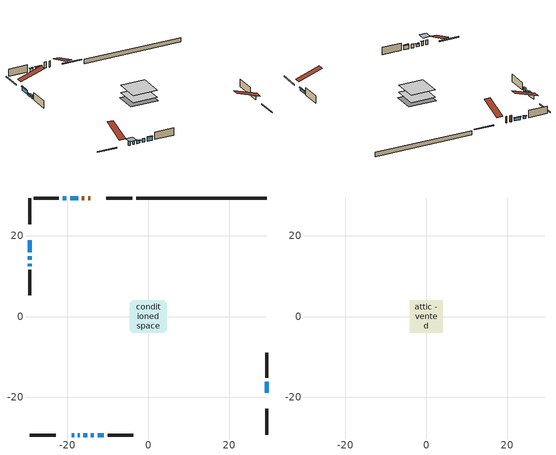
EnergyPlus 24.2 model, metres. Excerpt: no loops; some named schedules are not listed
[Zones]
conditioned space
 floor adiabatic (AdiabaticFloorConstruction): -4.06,-4.06 -4.06,4.06 4.06,4.06 4.06,-4.06 z0.39
 floor foundation (Slab1 construction): -4.57,-3.5 -4.57,3.5 4.57,3.5 4.57,-3.5 z-1.04
 wall outside (RimJoist1 construction): -3.96,29.28 -10.43,29.28 / -29.28,-29.28 -22.81,-29.28 / -29.28,29.28 -29.28,22.81 / 29.28,-29.28 29.28,-22.81 z0.39:0.69
 wall outside (AdiabaticWallConstruction 1): -14.37,29.28 -14.83,29.28 / -15.76,29.28 -16.4,29.28 z0.39:2.42
 wall outside (AdiabaticWallConstruction): -18.87,-29.28 -18.33,-29.28 z0.39:1.92; -17.4,-29.28 -16.94,-29.28 / -29.28,18.87 -29.28,15.82 / -12.48,-29.28 -10.96,-29.28 z0.39:1.71; -29.28,14.89 -29.28,13.97 z0.39:1.21; -17.32,29.28 -19.31,29.28 / -29.28,13.05 -29.28,12.44 / -20.24,29.28 -21.15,29.28 / 29.28,-18.87 29.28,-16.12 / -16.02,-29.28 -15.1,-29.28 z0.39:1.31; -14.17,-29.28 -13.41,-29.28 z0.39:1.61
 wall outside (Wall1 construction): -22.08,29.28 -28.35,29.28 / -10.03,-29.28 -3.76,-29.28 / -29.28,11.51 -29.28,5.24 / 29.28,-15.19 29.28,-8.92 z0.39:2.83
 wall foundation (FoundationWall1 construction): 29.28,29.28 -3.03,29.28 z-1.04:0.39
 window (WindowConstruction 9): -18.87,-29.28 -18.33,-29.28 z0.39:1.91
 window (WindowConstruction 4): -17.4,-29.28 -16.95,-29.28 z0.39:1.71
 window (WindowConstruction 5): -29.28,18.87 -29.28,15.82 z0.39:1.71
 window (WindowConstruction 6): -29.28,14.89 -29.28,13.98 z0.39:1.2
 window (WindowConstruction 7): -17.33,29.28 -19.31,29.28 z0.39:1.3
 window (WindowConstruction 10): -29.28,13.05 -29.28,12.44 z0.39:1.3
 window (WindowConstruction 8): -20.24,29.28 -21.15,29.28 z0.39:1.3
 window (WindowConstruction): 29.28,-18.87 29.28,-16.12 z0.39:1.3
 window (WindowConstruction 1): -16.02,-29.28 -15.1,-29.28 z0.39:1.3
 window (WindowConstruction 2): -14.17,-29.28 -13.41,-29.28 z0.39:1.61
 window (WindowConstruction 3): -12.48,-29.28 -10.96,-29.28 z0.39:1.71
 door (Door): -14.37,29.28 -14.83,29.28 z0.39:2.42
 door (Door 1): -15.76,29.28 -16.4,29.28 z0.39:2.42
 ceiling adiabatic (AdiabaticFloorConstruction): 4.06,-4.06 4.06,4.06 -4.06,4.06 -4.06,-4.06 z0.39
attic - vented
 floor to conditioned space (Floor1 construction Reversed): -4.06,-4.06 -4.06,4.06 4.06,4.06 4.06,-4.06 z2.83
 roof outside (Roof1 construction): -13.44,29.28,2.83 -13.44,21.38,5.46 -11.36,21.38,5.46 -11.36,29.28,2.83; -19.79,-29.28,2.83 -19.79,-21.38,5.46 -21.88,-21.38,5.46 -21.88,-29.28,2.83; -29.28,19.79,2.83 -21.38,19.79,5.46 -21.38,21.88,5.46 -29.28,21.88,2.83; 29.28,-19.79,2.83 21.38,-19.79,5.46 21.38,-21.88,5.46 29.28,-21.88,2.83
shading: -17.42,-29.28 -19.78,-29.28 -19.78,-31.73 -17.42,-31.73 z2.83; -16.83,-29.28 -17.52,-29.28 -17.52,-29.58 -16.83,-29.58 z1.83; -29.28,15.7 -29.28,18.98 -29.58,18.98 -29.58,15.7 z1.83; -29.28,13.86 -29.28,15.01 -29.58,15.01 -29.58,13.86 z1.32; -19.43,29.28 -17.21,29.28 -17.21,29.58 -19.43,29.58 z1.42; -29.28,12.14 -29.28,13.35 -29.58,13.35 -29.58,12.14 z1.6; -21.27,29.28 -20.12,29.28 -20.12,29.58 -21.27,29.58 z1.42; 29.28,-16 29.28,-18.98 29.58,-18.98 29.58,-16 z1.42; -14.98,-29.28 -16.14,-29.28 -16.14,-29.58 -14.98,-29.58 z1.42; -10.84,-29.28 -12.6,-29.28 -12.6,-29.58 -10.84,-29.58 z1.83
[Building]
Building 1: Terrain=Suburbs
[Site:Location]
London AP_ON: Latitude {deg}=43.03; Longitude {deg}=-81.15; Time Zone {hr}=-5; Elevation {m}=278; Keep Site Location Information=Yes
[Site:GroundTemperature:Shallow]
3.98693, 1.93205, 1.76749, 2.74264, 6.6573, 10.5537, 13.9317, 16.0716, 16.2534, 14.513, 11.2211, 7.44421
[Site:WaterMainsTemperature]
Calculation Method=Schedule; Temperature Schedule=mains temperature schedule
[Material] Roughness=Rough; Thermal Absorptance=0.9
Name | Thickness {m} | Conductivity {W/m-K} | Density {kg/m3} | Specific Heat {J/kg-K} | Solar Absorptance | Visible Absorptance
asphalt or fiberglass shingles | 0.00635 | 0.162714 | 1121.4 | 1465.45 | 0.4 | 0.4
ceiling stud and cavity | 0.1397 | 0.0798965 | 65.682 | 1177.47 | 0.7 | 0.7
concrete 4.0 in. | 0.1016 | 1.803125 | 2242.8 | 837.4 | 0.7 | 0.7
concrete 8.0 in. | 0.2032 | 1.803125 | 2242.8 | 837.4 | 0.7 | 0.7
door material | 0.04445 | 0.053851 | 512.64 | 1214.23 | 0.7 | 0.7
door material 1 | 0.04445 | 0.188738 | 512.64 | 1214.23 | 0.7 | 0.7
floor covering | 0.0127 | 0.0433444 | 54.468 | 1339.84 | 0.6 | 0.6
floor rigid ins; wall rigid ins | 0.512978 | 0.029427 | 32.04 | 1214.23 | 0.7 | 0.7
floor stud and cavity | 0.1397 | 1.75129 | 37.0049 | 1207.88 | 0.7 | 0.7
furniture material conditioned space 1 | 0.1524 | 0.115458 | 640.8 | 1214.23 | 0.6 | 0.6
gypsum board | 0.0127 | 0.160291 | 801 | 837.4 | 0.6 | 0.6
osb sheathing 0.5 in. | 0.0127 | 0.115458 | 512.64 | 1214.23 | 0.7 | 0.7
osb sheathing 0.75 in. | 0.01905 | 0.115458 | 512.64 | 1214.23 | 0.7 | 0.7
rim joist stud and cavity | 0.0508 | 0.126838 | 50.32683 | 1063.81 | 0.6 | 0.6
wall stud and cavity | 0.1397 | 0.105785 | 139.0536 | 1170.24 | 0.7 | 0.7
wall stud and cavity 1 | 0.0889 | 0.380278 | 52.3479 | 1209.89 | 0.7 | 0.7
wall stud and cavity 2 | 0.0889 | 0.391764 | 83.0341 | 1211.67 | 0.7 | 0.7
wood siding | 0.0254 | 0.102417 | 544.68 | 1172.36 | 0.4 | 0.4
wood siding 1; wood siding 2; wood siding 3 | 0.0254 | 0.102417 | 544.68 | 1172.36 | 0.7 | 0.7
[WindowMaterial:SimpleGlazingSystem]
Name | U-Factor {W/m2-K} | Solar Heat Gain Coefficient
WindowMaterial | 3.02581 | 0.51
WindowMaterial 1 | 5.30439 | 0.67
WindowMaterial 2 | 2.99912 | 0.53
WindowMaterial 3 | 3.03773 | 0.46
WindowMaterial 4 | 3.029213 | 0.5
WindowMaterial 5 | 3.03546 | 0.47
WindowMaterial 6 | 3.01559 | 0.62
WindowMaterial 7 | 5.37025 | 0.69
[Construction]
AdiabaticFloorConstruction: floor stud and cavity, floor rigid ins, osb sheathing 0.75 in., floor covering
AdiabaticWallConstruction: wood siding 2, wall rigid ins, wall stud and cavity 1, gypsum board
AdiabaticWallConstruction 1: wood siding 3, wall rigid ins, wall stud and cavity 1, gypsum board
Door: door material
Door 1: door material 1
Floor1 construction Reversed: gypsum board, ceiling stud and cavity
FoundationWall1 construction: concrete 8.0 in.
furniture construction conditioned space 1: furniture material conditioned space 1
PartitionWallConstruction: gypsum board, wall stud and cavity 2, gypsum board
RimJoist1 construction: wood siding 1, rim joist stud and cavity
Roof1 construction: asphalt or fiberglass shingles
Slab1 construction: concrete 4.0 in.
Wall1 construction: wood siding, osb sheathing 0.5 in., wall stud and cavity, gypsum board
WindowConstruction; WindowConstruction 1; WindowConstruction 8: WindowMaterial
WindowConstruction 10: WindowMaterial 7
WindowConstruction 2: WindowMaterial 1
WindowConstruction 3; WindowConstruction 5: WindowMaterial 2
WindowConstruction 4: WindowMaterial 3
WindowConstruction 6: WindowMaterial 4
WindowConstruction 7: WindowMaterial 5
WindowConstruction 9: WindowMaterial 6
[Zone] Multiplier=1; Part of Total Floor Area=Yes
Name | Volume {m3}
attic - vented | 28.1312
conditioned space | 266.3
[Space]
Name | Zone | Volume {m3}
attic - vented 1 | attic - vented | 28.1312
conditioned space 1 | conditioned space | 266.3
[ZoneInfiltration:EffectiveLeakageArea]
infil attic - vented 1: Zone or Space=attic - vented 1; Schedule=Always On Discrete; Effective Air Leakage Area {cm2}=2871.27; Stack Coefficient=0.000183137; Wind Coefficient=9.14341e-06
[ZoneMixing]
whole house fan mix: Zone or Space=attic - vented; Schedule=Always On Continuous; Design Flow Rate Calculation Method=Flow/Zone; Design Flow Rate {m3/s}=0; Source Zone or Space=conditioned space
[SurfaceProperty:ExposedFoundationPerimeter]
Slab1: Exposed Perimeter Calculation Method=TotalExposedPerimeter; Total Exposed Perimeter {m}=32.31
[InternalMass] Zone or ZoneList=conditioned space; Space or SpaceList=conditioned space 1
Name | Construction | Surface Area {m2}
furniture mass conditioned space 1 | furniture construction conditioned space 1 | 51.9603
partition wall mass | PartitionWallConstruction | 129.901
[Lights]
interior lighting: Zone or ZoneList or Space or SpaceList=conditioned space 1; Schedule=interior lighting schedule; Design Level Calculation Method=LightingLevel; Lighting Level {W}=343.2; Return Air Fraction=0; Fraction Radiant=0.6; Fraction Visible=0.2; Fraction Replaceable=1
[People]
occupants: Zone or ZoneList or Space or SpaceList=conditioned space 1; Number of People Schedule=occupants schedule; Number of People Calculation Method=People; Number of People=3; Fraction Radiant=0.314171; Sensible Heat Fraction=0.56303; Activity Level Schedule=occupants activity schedule; Carbon Dioxide Generation Rate {m3/s-W}=0; Enable ASHRAE 55 Comfort Warnings=No; Mean Radiant Temperature Calculation Type=EnclosureAveraged
[ElectricEquipment] Zone or ZoneList or Space or SpaceList=conditioned space 1; Design Level Calculation Method=EquipmentLevel
Name | Schedule | Design Level {W} | Fraction Latent | Fraction Radiant | Fraction Lost
clothes dryer | clothes dryer schedule | 140.772 | 0.015 | 0.081 | 0.85
clothes washer | clothes washer schedule | 32.1985 | 0.03 | 0.162 | 0.7
cooking range | cooking range schedule | 215.147 | 0.08 | 0.432 | 0.2
dishwasher | dishwasher schedule | 66.8632 | 0.3 | 0.18 | 0.4
fridge | fridge schedule | 72.9452 | 0 | 0.6 | 0
mech vent house fan | mech vent house fan schedule | 0 | 0 | 0 | 1
mech vent house fan cfis | mech vent house fan cfis schedule | 0 | 0 | 0 | 0
misc plug loads | misc plug loads schedule | 494.7 | 0.045 | 0.513 | 0.1
whole house fan | Always On Discrete | 0 | 0 | 0 | 1
[OtherEquipment] Zone or ZoneList or Space or SpaceList=conditioned space 1; Design Level Calculation Method=EquipmentLevel
Name | Fuel Type | Schedule | Design Level {W} | Fraction Latent | Fraction Radiant | Fraction Lost
clothes dryer 1 | Electricity | clothes dryer schedule | 0 | 0.015 | 0.081 | 0.85
cooking range 1 | Electricity | cooking range schedule | 0 | 0.08 | 0.432 | 0.2
general water use latent | None | general water use schedule | 62.594 | 1 | 0 | 0
general water use sensible | None | general water use schedule | -61.6891 | 0 | 0.6 | 0
mech vent house fan latent load | None | Always On Discrete | 0 | 1 | 0 | 0
mech vent house fan sensible load | None | Always On Discrete | 0 | 0 | 0 | 0
water heater energy adjustment1 | Electricity | Always On Discrete | 0.01 | 0 | 0 | 1
[ZoneInfiltration:DesignFlowRate] Zone or ZoneList or Space or SpaceList=conditioned space 1; Schedule=Always On Discrete; Design Flow Rate Calculation Method=Flow/Zone; Design Flow Rate {m3/s}=0
infil flow; natural vent flow; whole house fan flow
[ZoneControl:Thermostat]
conditioned space Thermostat: Zone or ZoneList=conditioned space; Control Type Schedule=conditioned space Thermostat Schedule; Control 1=conditioned space temperature setpoint; Temperature Difference Between Cutout And Setpoint {deltaC}=0
[AirLoopHVAC:UnitarySystem] Control Type=Load; Controlling Zone or Thermostat Location=conditioned space; Dehumidification Control Type=None; Availability Schedule=Always On Discrete; Fan Placement=BlowThrough; DX Heating Coil Sizing Ratio=1; Use DOAS DX Cooling Coil=No; Minimum Supply Air Temperature {C}=2; Latent Load Control=SensibleOnlyLoadControl; Cooling Supply Air Flow Rate Method=None; Heating Supply Air Flow Rate Method=SupplyAirFlowRate; No Load Supply Air Flow Rate Method=SupplyAirFlowRate; No Load Supply Air Flow Rate {m3/s}=0; No Load Supply Air Flow Rate Control Set To Low Speed=Yes; Maximum Supply Air Temperature {C}=48.8889; Maximum Outdoor Dry-Bulb Temperature for Supplemental Heater Operation {C}=21; Ancillary On-Cycle Electric Power {W}=0; Ancillary Off-Cycle Electric Power {W}=0
Name | Supply Fan | Supply Air Fan Operating Mode Schedule | Heating Coil | Heating Supply Air Flow Rate {m3/s}
unit heater unitary system | unit heater supply fan | unit heater auto fan schedule | unit heater htg coil | 0.824492
unit heater unitary system 1 | unit heater supply fan 1 | unit heater auto fan schedule 1 | unit heater htg coil 1 | 0.00141584
[Fan:SystemModel] Availability Schedule=Always On Discrete; Speed Control Method=Discrete; Electric Power Minimum Flow Rate Fraction=0.2; Design Pressure Rise {Pa}=500; Motor Efficiency=1; Motor In Air Stream Fraction=1; Design Electric Power Consumption {W}=Autosize; Design Power Sizing Method=PowerPerFlow; Electric Power Per Unit Flow Rate Per Unit Pressure {W/((m3/s)-Pa)}=1.66667; Fan Total Efficiency=0.7; Motor Loss Radiative Fraction=0; Number of Speeds=1; Speed Flow Fraction 1=1; Speed Electric Power Fraction 1=1
Name | Design Maximum Air Flow Rate {m3/s} | Electric Power Per Unit Flow Rate {W/(m3/s)}
unit heater supply fan | 0.824492 | 48.5147
unit heater supply fan 1 | 0.00141584 | 1e-06
[Coil:Heating:Fuel] Availability Schedule=Always On Discrete; On Cycle Parasitic Electric Load {W}=0; Off Cycle Parasitic Fuel Load {W}=0
Name | Fuel Type | Burner Efficiency | Nominal Capacity {W}
unit heater htg coil | OtherFuel1 | 0.7 | 17556.4
unit heater htg coil 1 | NaturalGas | 0.3 | 0.293071
[Zone equipment]
conditioned space: unit heater unitary system, unit heater unitary system 1
[Foundation:Kiva]
Foundation Kiva 1: Initial Indoor Air Temperature {C}=18; Wall Height Above Grade {m}=0.389992; Wall Depth Below Slab {m}=0.2032
[Foundation:Kiva:Settings]
Soil Conductivity {W/m-K}=0.849921; Soil Density {kg/m3}=1842.3; Soil Specific Heat {J/kg-K}=418.7; Ground Solar Absorptivity=0.9; Ground Thermal Absorptivity=0.9; Ground Surface Roughness {m}=0.03; Far-Field Width {m}=40; Deep-Ground Boundary Condition=ZeroFlux; Deep-Ground Depth {m}=40; Minimum Cell Dimension {m}=0.2; Maximum Cell Growth Coefficient=3; Simulation Timestep=Timestep
[Exterior:Lights]
exterior lighting: Schedule=exterior lighting schedule; Design Level {W}=75.6
[EnergyManagementSystem:GlobalVariable]
infil_program_Qfan
infil_program_Qinf
natural_vent_program_Qnv
natural_vent_program_Qwhf
[EnergyManagementSystem:Sensor]
Name | Output:Variable or Output:Meter Index Key | Output:Variable or Output:Meter
airflow_gain | infil flow | Infiltration Sensible Heat Gain Energy
airflow_gain_1 | natural vent flow | Infiltration Sensible Heat Gain Energy
airflow_gain_2 | whole house fan flow | Infiltration Sensible Heat Gain Energy
airflow_loss | infil flow | Infiltration Sensible Heat Loss Energy
airflow_loss_1 | natural vent flow | Infiltration Sensible Heat Loss Energy
airflow_loss_2 | whole house fan flow | Infiltration Sensible Heat Loss Energy
clg_load_cond |  | Cooling:EnergyTransfer:Zone:CONDITIONED SPACE
clg_sp_s; clg_sp_s_1 | cooling setpoint | Schedule Value
clothes_dryer_exhaust_0_sch_s | clothes dryer exhaust 0 schedule | Schedule Value
conditioned_space_clg_unmet_s | conditioned space | Zone Cooling Setpoint Not Met Time
conditioned_space_htg_unmet_s | conditioned space | Zone Heating Setpoint Not Met Time
cool_season | cooling season schedule | Schedule Value
fridge_tin_s | conditioned space | Zone Mean Air Temperature
htg_load_cond |  | Heating:EnergyTransfer:Zone:CONDITIONED SPACE
htg_sp_s; htg_sp_s_1 | heating setpoint | Schedule Value
ig_ee_conv | clothes dryer | Electric Equipment Convective Heating Energy
ig_ee_conv_2 | cooking range | Electric Equipment Convective Heating Energy
ig_ee_conv_4 | fridge | Electric Equipment Convective Heating Energy
ig_ee_conv_5 | misc plug loads | Electric Equipment Convective Heating Energy
ig_ee_conv_6 | whole house fan | Electric Equipment Convective Heating Energy
ig_ee_rad | clothes dryer | Electric Equipment Radiant Heating Energy
ig_ee_rad_2 | cooking range | Electric Equipment Radiant Heating Energy
ig_ee_rad_4 | fridge | Electric Equipment Radiant Heating Energy
ig_ee_rad_5 | misc plug loads | Electric Equipment Radiant Heating Energy
ig_ee_rad_6 | whole house fan | Electric Equipment Radiant Heating Energy
ig_lgt_conv | interior lighting | Lights Convective Heating Energy
ig_lgt_rad | interior lighting | Lights Radiant Heating Energy
ig_lgt_vis | interior lighting | Lights Visible Radiation Heating Energy
ig_oe_conv | clothes dryer 1 | Other Equipment Convective Heating Energy
ig_oe_conv_1 | cooking range 1 | Other Equipment Convective Heating Energy
ig_oe_conv_2 | general water use latent | Other Equipment Convective Heating Energy
ig_oe_conv_3 | general water use sensible | Other Equipment Convective Heating Energy
ig_oe_conv_4 | water heater energy adjustment1 | Other Equipment Convective Heating Energy
ig_oe_rad | clothes dryer 1 | Other Equipment Radiant Heating Energy
ig_oe_rad_1 | cooking range 1 | Other Equipment Radiant Heating Energy
ig_oe_rad_2 | general water use latent | Other Equipment Radiant Heating Energy
ig_oe_rad_3 | general water use sensible | Other Equipment Radiant Heating Energy
ig_oe_rad_4 | water heater energy adjustment1 | Other Equipment Radiant Heating Energy
ig_ppl_conv | occupants | People Convective Heating Energy
ig_ppl_rad | occupants | People Radiant Heating Energy
im_conv | furniture mass conditioned space 1 | Surface Inside Face Convection Heat Gain Energy
im_conv_1 | partition wall mass | Surface Inside Face Convection Heat Gain Energy
im_ig | furniture mass conditioned space 1 | Surface Inside Face Internal Gains Radiation Heat Gain Energy
im_ig_1 | partition wall mass | Surface Inside Face Internal Gains Radiation Heat Gain Energy
im_lgt | furniture mass conditioned space 1 | Surface Inside Face Lights Radiation Heat Gain Energy
im_lgt_1 | partition wall mass | Surface Inside Face Lights Radiation Heat Gain Energy
im_sol | furniture mass conditioned space 1 | Surface Inside Face Solar Radiation Heat Gain Energy
im_sol_1 | partition wall mass | Surface Inside Face Solar Radiation Heat Gain Energy
im_surf | furniture mass conditioned space 1 | Surface Inside Face Net Surface Thermal Radiation Heat Gain Energy
im_surf_1 | partition wall mass | Surface Inside Face Net Surface Thermal Radiation Heat Gain Energy
mv_conv | mech vent house fan | Electric Equipment Convective Heating Energy
mv_conv_1 | mech vent house fan cfis | Electric Equipment Convective Heating Energy
mv_conv_2 | mech vent house fan latent load | Other Equipment Convective Heating Energy
mv_conv_3 | mech vent house fan sensible load | Other Equipment Convective Heating Energy
mv_rad | mech vent house fan | Electric Equipment Radiant Heating Energy
mv_rad_1 | mech vent house fan cfis | Electric Equipment Radiant Heating Energy
mv_rad_2 | mech vent house fan latent load | Other Equipment Radiant Heating Energy
mv_rad_3 | mech vent house fan sensible load | Other Equipment Radiant Heating Energy
natural_vent_s | natural vent schedule | Schedule Value
out_pb_s |  | Site Outdoor Air Barometric Pressure
out_wt_s |  | Site Outdoor Air Humidity Ratio
site_vw_s |  | Site Wind Speed
ss_back_out | Window1 | Surface Window Shortwave from Zone Back Out Window Heat Transfer Rate
ss_back_out_1 | Window11 | Surface Window Shortwave from Zone Back Out Window Heat Transfer Rate
ss_back_out_10 | Window9 | Surface Window Shortwave from Zone Back Out Window Heat Transfer Rate
ss_back_out_2 | Window12 | Surface Window Shortwave from Zone Back Out Window Heat Transfer Rate
ss_back_out_3 | Window16 | Surface Window Shortwave from Zone Back Out Window Heat Transfer Rate
ss_back_out_4 | Window17 | Surface Window Shortwave from Zone Back Out Window Heat Transfer Rate
ss_back_out_5 | Window2 | Surface Window Shortwave from Zone Back Out Window Heat Transfer Rate
ss_back_out_6 | Window20 | Surface Window Shortwave from Zone Back Out Window Heat Transfer Rate
ss_back_out_7 | Window3 | Surface Window Shortwave from Zone Back Out Window Heat Transfer Rate
ss_back_out_8 | Window6 | Surface Window Shortwave from Zone Back Out Window Heat Transfer Rate
ss_back_out_9 | Window7 | Surface Window Shortwave from Zone Back Out Window Heat Transfer Rate
ss_conv | Door1 | Surface Inside Face Convection Heat Gain Energy
ss_conv_1 | Door2 | Surface Inside Face Convection Heat Gain Energy
ss_conv_10 | Window6 | Surface Inside Face Convection Heat Gain Energy
ss_conv_11 | Window7 | Surface Inside Face Convection Heat Gain Energy
ss_conv_12 | Window9 | Surface Inside Face Convection Heat Gain Energy
ss_conv_2 | Window1 | Surface Inside Face Convection Heat Gain Energy
ss_conv_3 | Window11 | Surface Inside Face Convection Heat Gain Energy
ss_conv_4 | Window12 | Surface Inside Face Convection Heat Gain Energy
ss_conv_5 | Window16 | Surface Inside Face Convection Heat Gain Energy
ss_conv_6 | Window17 | Surface Inside Face Convection Heat Gain Energy
ss_conv_7 | Window2 | Surface Inside Face Convection Heat Gain Energy
ss_conv_8 | Window20 | Surface Inside Face Convection Heat Gain Energy
ss_conv_9 | Window3 | Surface Inside Face Convection Heat Gain Energy
ss_ig | Door1 | Surface Inside Face Internal Gains Radiation Heat Gain Energy
ss_ig_1 | Door2 | Surface Inside Face Internal Gains Radiation Heat Gain Energy
ss_ig_10 | Window6 | Surface Inside Face Internal Gains Radiation Heat Gain Energy
ss_ig_11 | Window7 | Surface Inside Face Internal Gains Radiation Heat Gain Energy
ss_ig_12 | Window9 | Surface Inside Face Internal Gains Radiation Heat Gain Energy
ss_ig_2 | Window1 | Surface Inside Face Internal Gains Radiation Heat Gain Energy
ss_ig_3 | Window11 | Surface Inside Face Internal Gains Radiation Heat Gain Energy
ss_ig_4 | Window12 | Surface Inside Face Internal Gains Radiation Heat Gain Energy
ss_ig_5 | Window16 | Surface Inside Face Internal Gains Radiation Heat Gain Energy
ss_ig_6 | Window17 | Surface Inside Face Internal Gains Radiation Heat Gain Energy
ss_ig_7 | Window2 | Surface Inside Face Internal Gains Radiation Heat Gain Energy
ss_ig_8 | Window20 | Surface Inside Face Internal Gains Radiation Heat Gain Energy
ss_ig_9 | Window3 | Surface Inside Face Internal Gains Radiation Heat Gain Energy
ss_lgt | Door1 | Surface Inside Face Lights Radiation Heat Gain Energy
ss_lgt_1 | Door2 | Surface Inside Face Lights Radiation Heat Gain Energy
ss_sol | Door1 | Surface Inside Face Solar Radiation Heat Gain Energy
ss_sol_1 | Door2 | Surface Inside Face Solar Radiation Heat Gain Energy
ss_surf | Door1 | Surface Inside Face Net Surface Thermal Radiation Heat Gain Energy
ss_surf_1 | Door2 | Surface Inside Face Net Surface Thermal Radiation Heat Gain Energy
ss_surf_10 | Window6 | Surface Inside Face Net Surface Thermal Radiation Heat Gain Energy
ss_surf_11 | Window7 | Surface Inside Face Net Surface Thermal Radiation Heat Gain Energy
ss_surf_12 | Window9 | Surface Inside Face Net Surface Thermal Radiation Heat Gain Energy
ss_surf_2 | Window1 | Surface Inside Face Net Surface Thermal Radiation Heat Gain Energy
ss_surf_3 | Window11 | Surface Inside Face Net Surface Thermal Radiation Heat Gain Energy
ss_surf_4 | Window12 | Surface Inside Face Net Surface Thermal Radiation Heat Gain Energy
ss_surf_5 | Window16 | Surface Inside Face Net Surface Thermal Radiation Heat Gain Energy
ss_surf_6 | Window17 | Surface Inside Face Net Surface Thermal Radiation Heat Gain Energy
ss_surf_7 | Window2 | Surface Inside Face Net Surface Thermal Radiation Heat Gain Energy
ss_surf_8 | Window20 | Surface Inside Face Net Surface Thermal Radiation Heat Gain Energy
ss_surf_9 | Window3 | Surface Inside Face Net Surface Thermal Radiation Heat Gain Energy
ss_trans_in | Window1 | Surface Window Transmitted Solar Radiation Rate
ss_trans_in_1 | Window11 | Surface Window Transmitted Solar Radiation Rate
ss_trans_in_10 | Window9 | Surface Window Transmitted Solar Radiation Rate
ss_trans_in_2 | Window12 | Surface Window Transmitted Solar Radiation Rate
ss_trans_in_3 | Window16 | Surface Window Transmitted Solar Radiation Rate
ss_trans_in_4 | Window17 | Surface Window Transmitted Solar Radiation Rate
ss_trans_in_5 | Window2 | Surface Window Transmitted Solar Radiation Rate
ss_trans_in_6 | Window20 | Surface Window Transmitted Solar Radiation Rate
ss_trans_in_7 | Window3 | Surface Window Transmitted Solar Radiation Rate
ss_trans_in_8 | Window6 | Surface Window Transmitted Solar Radiation Rate
ss_trans_in_9 | Window7 | Surface Window Transmitted Solar Radiation Rate
ss_trans_out | Window1 | Surface Inside Face Initial Transmitted Diffuse Transmitted Out Window Solar Radiation Rate
ss_trans_out_1 | Window11 | Surface Inside Face Initial Transmitted Diffuse Transmitted Out Window Solar Radiation Rate
ss_trans_out_10 | Window9 | Surface Inside Face Initial Transmitted Diffuse Transmitted Out Window Solar Radiation Rate
ss_trans_out_2 | Window12 | Surface Inside Face Initial Transmitted Diffuse Transmitted Out Window Solar Radiation Rate
ss_trans_out_3 | Window16 | Surface Inside Face Initial Transmitted Diffuse Transmitted Out Window Solar Radiation Rate
ss_trans_out_4 | Window17 | Surface Inside Face Initial Transmitted Diffuse Transmitted Out Window Solar Radiation Rate
ss_trans_out_5 | Window2 | Surface Inside Face Initial Transmitted Diffuse Transmitted Out Window Solar Radiation Rate
ss_trans_out_6 | Window20 | Surface Inside Face Initial Transmitted Diffuse Transmitted Out Window Solar Radiation Rate
ss_trans_out_7 | Window3 | Surface Inside Face Initial Transmitted Diffuse Transmitted Out Window Solar Radiation Rate
ss_trans_out_8 | Window6 | Surface Inside Face Initial Transmitted Diffuse Transmitted Out Window Solar Radiation Rate
ss_trans_out_9 | Window7 | Surface Inside Face Initial Transmitted Diffuse Transmitted Out Window Solar Radiation Rate
s_conv | Floor1 | Surface Inside Face Convection Heat Gain Energy
s_conv_1 | FoundationWall1 | Surface Inside Face Convection Heat Gain Energy
s_conv_10 | Wall1:180 | Surface Inside Face Convection Heat Gain Energy
s_conv_11 | Wall1:270 | Surface Inside Face Convection Heat Gain Energy
s_conv_12 | Wall1:90 | Surface Inside Face Convection Heat Gain Energy
s_conv_2 | inferred conditioned ceiling | Surface Inside Face Convection Heat Gain Energy
s_conv_3 | inferred conditioned floor | Surface Inside Face Convection Heat Gain Energy
s_conv_4 | RimJoist1:0 | Surface Inside Face Convection Heat Gain Energy
s_conv_5 | RimJoist1:180 | Surface Inside Face Convection Heat Gain Energy
s_conv_6 | RimJoist1:270 | Surface Inside Face Convection Heat Gain Energy
s_conv_7 | RimJoist1:90 | Surface Inside Face Convection Heat Gain Energy
s_conv_8 | Slab1 | Surface Inside Face Convection Heat Gain Energy
s_conv_9 | Wall1:0 | Surface Inside Face Convection Heat Gain Energy
s_ig | Floor1 | Surface Inside Face Internal Gains Radiation Heat Gain Energy
